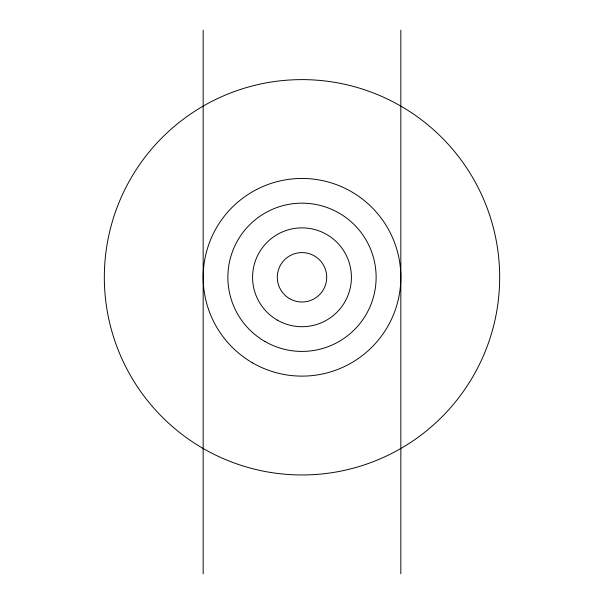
<?xml version="1.0" encoding="UTF-8"?>
<svg xmlns="http://www.w3.org/2000/svg" width="604" height="604" viewBox="0 0 604 604"><rect width="100%" height="100%" fill="white"/><g stroke="black" fill="none" stroke-linecap="round" stroke-linejoin="round"><path stroke-width="0.91" d="M400.837 30.2L400.837 573.8M203.163 30.2L203.163 573.8M289.648 298.693A24.711 24.711 0 0 0 326.711 277.289A24.711 24.711 0 0 0 289.648 255.892A24.711 24.711 0 0 0 289.648 298.693M264.937 341.487A74.126 74.126 0 0 0 376.126 277.289A74.126 74.126 0 0 0 264.937 213.091A74.126 74.126 0 0 0 264.937 341.487M277.289 320.09A49.415 49.415 0 0 0 351.415 277.289A49.415 49.415 0 0 0 277.289 234.495A49.415 49.415 0 0 0 277.289 320.09M252.585 362.883A98.837 98.837 0 0 0 400.837 277.289A98.837 98.837 0 0 0 252.585 191.695A98.837 98.837 0 0 0 252.585 362.883M203.163 448.478A197.674 197.674 0 0 0 499.674 277.289A197.674 197.674 0 0 0 203.163 106.1A197.674 197.674 0 0 0 203.163 448.478"/></g></svg>
